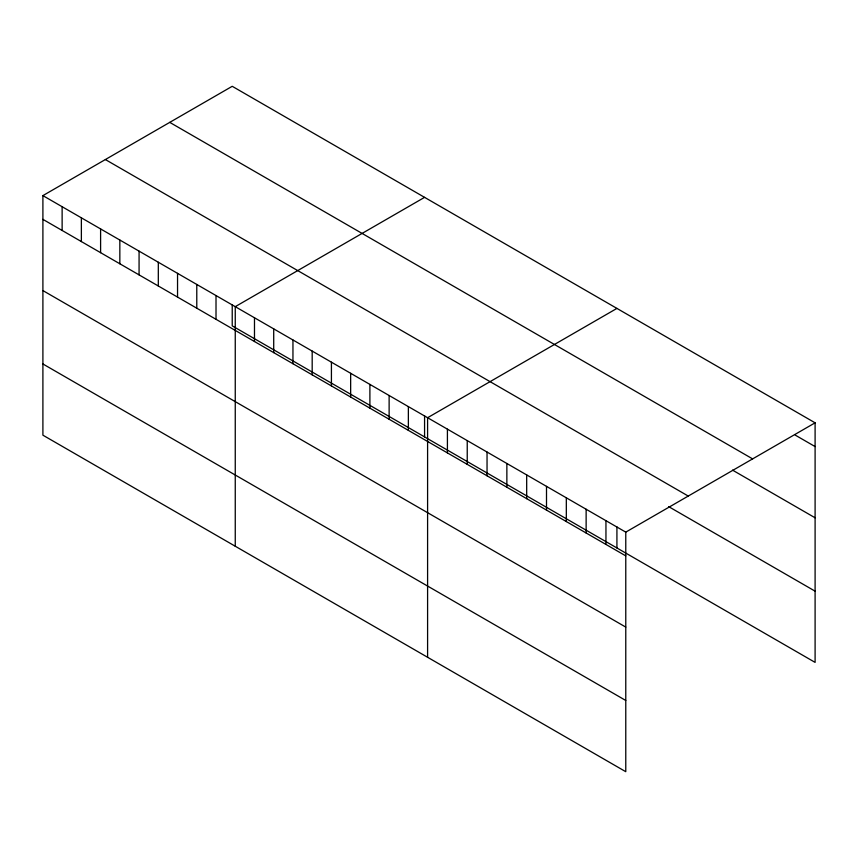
<?xml version="1.0" encoding="UTF-8"?>
<svg xmlns="http://www.w3.org/2000/svg" width="858" height="858" viewBox="0 0 858 858"><rect width="100%" height="100%" fill="white"/><g stroke="black" fill="none" stroke-linecap="round" stroke-linejoin="round"><path stroke-width="1.29" d="M42.9 195.613L625.772 532.132L625.772 771.696L42.9 435.178L42.9 195.613L232.228 86.304L815.1 422.822L815.1 662.387L232.228 325.868L232.228 304.772M424.571 197.351L235.253 306.66L235.253 546.224M616.923 308.408L427.595 417.717L427.595 657.282M625.772 532.132L815.1 422.822M795.28 435.135L815.1 446.578M169.745 122.372L752.627 458.891M732.528 470.12L815.1 517.792M105.373 159.545L688.255 496.063M668.672 506.628L815.1 591.173M42.9 219.358L625.772 555.877M42.9 290.583L625.772 627.101M42.9 363.964L625.772 700.471M616.923 526.866L616.923 547.972M605.952 520.688L605.952 544.444M586.132 509.244L586.132 533M566.323 497.801L566.323 521.557M546.503 486.368L546.503 510.113M526.683 474.924L526.683 498.67M506.864 463.481L506.864 487.226M487.044 452.037L487.044 475.793M467.235 440.594L467.235 464.35M447.415 429.161L447.415 452.906M424.571 415.819L424.571 436.926M408.365 406.606L408.365 430.362M389.124 395.506L389.124 419.251M369.895 384.395L369.895 408.151M350.654 373.294L350.654 397.039M331.424 362.183L331.424 385.939M312.183 351.083L312.183 374.839M292.953 339.983L292.953 363.728M273.713 328.871L273.713 352.627M254.483 317.771L254.483 341.516M216.012 295.56L216.012 319.305M196.782 284.448L196.782 308.204M177.542 273.348L177.542 297.093M158.312 262.248L158.312 285.993M139.071 251.137L139.071 274.892M119.841 240.036L119.841 263.781M100.6 228.925L100.6 252.681M81.371 217.825L81.371 241.57M62.13 206.714L62.13 230.47"/></g></svg>
